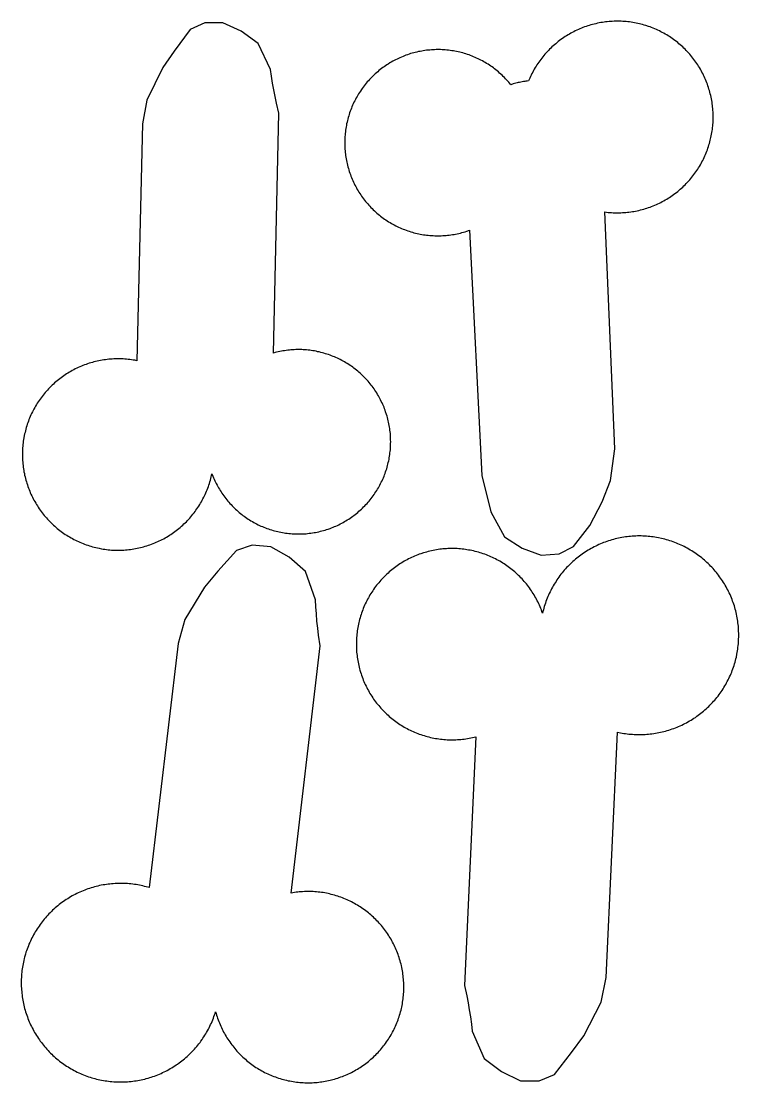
# Model space of a CAD drawing. Extents: x -246 to 246, y -104 to 199.
# Drawn here: x 175.17 to 184.8, y 26.35 to 40.6 of the extents above; entities that cross this region are included whole.
import ezdxf

# ---------------------------------------------------------------- set-up
doc = ezdxf.new("R2010")
doc.units = 0
doc.layers.add('Add_Red', color=1, linetype='Continuous')

msp = doc.modelspace()

# ---------------------------------------------------------------- linework, layer by layer
at = {"layer": 'Add_Red'}
for points in [[(176.504, 33.502), (176.526, 33.502), (176.549, 33.504), (176.571, 33.505), (176.593, 33.507), (176.616, 33.509), (176.638, 33.512), (176.66, 33.515), (176.682, 33.519), (176.704, 33.522), (176.726, 33.527), (176.748, 33.531), (176.77, 33.536), (176.792, 33.542), (176.813, 33.547), (176.835, 33.554), (176.856, 33.56), (176.878, 33.567), (176.899, 33.574), (176.92, 33.582), (176.941, 33.59), (176.962, 33.598), (176.982, 33.607), (177.003, 33.616), (177.023, 33.626), (177.043, 33.635), (177.063, 33.646), (177.083, 33.656), (177.103, 33.667), (177.122, 33.678), (177.141, 33.69), (177.161, 33.701), (177.179, 33.714), (177.198, 33.726), (177.216, 33.739), (177.234, 33.752), (177.252, 33.766), (177.27, 33.779), (177.287, 33.793), (177.305, 33.808), (177.322, 33.822), (177.338, 33.837), (177.355, 33.853), (177.371, 33.868), (177.387, 33.884), (177.402, 33.9), (177.418, 33.917), (177.433, 33.933), (177.447, 33.95), (177.462, 33.967), (177.476, 33.985), (177.49, 34.002), (177.503, 34.02), (177.516, 34.038), (177.529, 34.057), (177.542, 34.075), (177.554, 34.094), (177.566, 34.113), (177.578, 34.132), (177.589, 34.152), (177.6, 34.171), (177.61, 34.191), (177.621, 34.211), (177.63, 34.231), (177.64, 34.251), (177.649, 34.272), (177.658, 34.292), (177.666, 34.313), (177.674, 34.334), (177.682, 34.355), (177.689, 34.376), (177.696, 34.398), (177.703, 34.419), (177.709, 34.441), (177.715, 34.462), (177.72, 34.484), (177.725, 34.506), (177.73, 34.528), (177.744, 34.493), (177.752, 34.473), (177.76, 34.453), (177.769, 34.434), (177.779, 34.414), (177.788, 34.395), (177.798, 34.376), (177.809, 34.357), (177.819, 34.338), (177.83, 34.319), (177.841, 34.301), (177.853, 34.283), (177.865, 34.265), (177.877, 34.247), (177.89, 34.229), (177.903, 34.212), (177.916, 34.195), (177.929, 34.178), (177.943, 34.161), (177.957, 34.145), (177.971, 34.129), (177.986, 34.113), (178.001, 34.097), (178.016, 34.082), (178.031, 34.066), (178.047, 34.052), (178.063, 34.037), (178.079, 34.023), (178.095, 34.009), (178.112, 33.995), (178.129, 33.982), (178.146, 33.968), (178.163, 33.956), (178.181, 33.943), (178.199, 33.931), (178.217, 33.919), (178.235, 33.907), (178.253, 33.896), (178.272, 33.885), (178.291, 33.874), (178.31, 33.864), (178.329, 33.854), (178.348, 33.844), (178.368, 33.835), (178.387, 33.826), (178.407, 33.818), (178.427, 33.809), (178.447, 33.801), (178.467, 33.794), (178.488, 33.787), (178.508, 33.78), (178.529, 33.773), (178.55, 33.767), (178.57, 33.761), (178.591, 33.756), (178.612, 33.751), (178.633, 33.746), (178.655, 33.742), (178.676, 33.738), (178.697, 33.735), (178.718, 33.731), (178.74, 33.728), (178.761, 33.726), (178.783, 33.724), (178.804, 33.722), (178.826, 33.721), (178.847, 33.72), (178.869, 33.719), (178.891, 33.719), (178.928, 33.72), (178.95, 33.721), (178.971, 33.722), (178.993, 33.723), (179.014, 33.725), (179.036, 33.728), (179.057, 33.731), (179.078, 33.734), (179.1, 33.737), (179.121, 33.741), (179.142, 33.745), (179.163, 33.75), (179.184, 33.755), (179.205, 33.76), (179.226, 33.766), (179.247, 33.772), (179.267, 33.778), (179.288, 33.785), (179.314, 33.794), (179.334, 33.801), (179.354, 33.809), (179.374, 33.818), (179.394, 33.826), (179.413, 33.835), (179.433, 33.844), (179.452, 33.854), (179.471, 33.864), (179.49, 33.874), (179.509, 33.885), (179.528, 33.896), (179.546, 33.907), (179.564, 33.919), (179.582, 33.931), (179.6, 33.943), (179.618, 33.956), (179.635, 33.968), (179.652, 33.982), (179.669, 33.995), (179.686, 34.009), (179.702, 34.023), (179.718, 34.037), (179.734, 34.052), (179.75, 34.066), (179.765, 34.082), (179.78, 34.097), (179.795, 34.113), (179.81, 34.129), (179.824, 34.145), (179.838, 34.161), (179.852, 34.178), (179.865, 34.195), (179.879, 34.212), (179.891, 34.229), (179.904, 34.247), (179.916, 34.265), (179.928, 34.283), (179.94, 34.301), (179.951, 34.319), (179.962, 34.338), (179.973, 34.357), (179.983, 34.376), (179.993, 34.395), (180.002, 34.414), (180.012, 34.434), (180.021, 34.453), (180.029, 34.473), (180.038, 34.493), (180.045, 34.513), (180.053, 34.533), (180.06, 34.554), (180.067, 34.574), (180.074, 34.595), (180.08, 34.615), (180.085, 34.636), (180.091, 34.657), (180.096, 34.678), (180.101, 34.699), (180.105, 34.72), (180.109, 34.741), (180.112, 34.763), (180.116, 34.784), (180.118, 34.806), (180.121, 34.827), (180.123, 34.848), (180.125, 34.87), (180.126, 34.892), (180.127, 34.913), (180.127, 34.935), (180.128, 34.956), (180.127, 34.982), (180.127, 35.004), (180.126, 35.025), (180.124, 35.047), (180.123, 35.068), (180.12, 35.09), (180.118, 35.111), (180.115, 35.133), (180.112, 35.154), (180.108, 35.175), (180.104, 35.197), (180.1, 35.218), (180.095, 35.239), (180.09, 35.26), (180.084, 35.281), (180.079, 35.301), (180.072, 35.322), (180.06, 35.359), (180.053, 35.379), (180.045, 35.4), (180.038, 35.42), (180.029, 35.44), (180.021, 35.459), (180.012, 35.479), (180.002, 35.499), (179.993, 35.518), (179.983, 35.537), (179.973, 35.556), (179.962, 35.575), (179.951, 35.593), (179.94, 35.612), (179.928, 35.63), (179.916, 35.648), (179.904, 35.666), (179.891, 35.683), (179.879, 35.701), (179.865, 35.718), (179.852, 35.735), (179.838, 35.751), (179.824, 35.768), (179.81, 35.784), (179.795, 35.8), (179.78, 35.816), (179.765, 35.831), (179.75, 35.846), (179.734, 35.861), (179.718, 35.876), (179.702, 35.89), (179.686, 35.904), (179.669, 35.918), (179.652, 35.931), (179.635, 35.944), (179.618, 35.957), (179.6, 35.97), (179.582, 35.982), (179.564, 35.994), (179.546, 36.005), (179.528, 36.017), (179.509, 36.028), (179.49, 36.038), (179.471, 36.049), (179.452, 36.059), (179.433, 36.068), (179.413, 36.077), (179.394, 36.086), (179.374, 36.095), (179.354, 36.103), (179.334, 36.111), (179.314, 36.119), (179.293, 36.126), (179.273, 36.133), (179.252, 36.139), (179.232, 36.145), (179.211, 36.151), (179.19, 36.157), (179.169, 36.162), (179.148, 36.166), (179.127, 36.171), (179.105, 36.175), (179.084, 36.178), (179.063, 36.181), (179.041, 36.184), (179.02, 36.187), (178.998, 36.189), (178.977, 36.19), (178.955, 36.192), (178.934, 36.193), (178.912, 36.193), (178.891, 36.193), (178.855, 36.193), (178.833, 36.192), (178.812, 36.191), (178.79, 36.189), (178.769, 36.187), (178.747, 36.185), (178.726, 36.182), (178.704, 36.179), (178.683, 36.176), (178.662, 36.172), (178.641, 36.168), (178.619, 36.163), (178.598, 36.158), (178.578, 36.153), (178.557, 36.147), (178.629, 39.367), (178.597, 39.501), (178.577, 39.591), (178.559, 39.682), (178.542, 39.772), (178.527, 39.863), (178.514, 39.955), (178.352, 40.304), (178.124, 40.469), (177.877, 40.581), (177.634, 40.578), (177.439, 40.491), (177.224, 40.201), (177.07, 39.981), (176.858, 39.541), (176.8, 39.223), (176.724, 36.045), (176.695, 36.05), (176.673, 36.054), (176.651, 36.057), (176.629, 36.06), (176.606, 36.063), (176.584, 36.065), (176.562, 36.067), (176.539, 36.068), (176.517, 36.069), (176.494, 36.07), (176.472, 36.07), (176.436, 36.069), (176.414, 36.068), (176.391, 36.067), (176.369, 36.066), (176.347, 36.064), (176.324, 36.061), (176.302, 36.058), (176.28, 36.055), (176.258, 36.052), (176.236, 36.048), (176.214, 36.044), (176.192, 36.039), (176.17, 36.034), (176.148, 36.028), (176.127, 36.022), (176.105, 36.016), (176.084, 36.01), (176.062, 36.003), (176.041, 35.995), (176.02, 35.988), (175.999, 35.98), (175.979, 35.971), (175.958, 35.962), (175.937, 35.953), (175.917, 35.944), (175.897, 35.934), (175.877, 35.924), (175.857, 35.913), (175.838, 35.902), (175.818, 35.891), (175.799, 35.879), (175.78, 35.867), (175.761, 35.855), (175.743, 35.843), (175.724, 35.83), (175.706, 35.817), (175.688, 35.803), (175.671, 35.789), (175.653, 35.775), (175.636, 35.761), (175.619, 35.746), (175.603, 35.731), (175.586, 35.716), (175.57, 35.7), (175.554, 35.684), (175.539, 35.668), (175.524, 35.651), (175.509, 35.635), (175.494, 35.618), (175.48, 35.601), (175.466, 35.583), (175.452, 35.566), (175.438, 35.548), (175.425, 35.529), (175.412, 35.511), (175.4, 35.492), (175.388, 35.474), (175.376, 35.455), (175.364, 35.435), (175.353, 35.416), (175.342, 35.396), (175.332, 35.377), (175.322, 35.357), (175.312, 35.336), (175.302, 35.316), (175.293, 35.296), (175.285, 35.275), (175.276, 35.254), (175.268, 35.233), (175.261, 35.212), (175.253, 35.191), (175.247, 35.17), (175.24, 35.148), (175.234, 35.127), (175.228, 35.105), (175.223, 35.083), (175.218, 35.061), (175.213, 35.039), (175.207, 35.009), (175.204, 34.986), (175.2, 34.964), (175.197, 34.942), (175.195, 34.92), (175.193, 34.897), (175.191, 34.875), (175.19, 34.853), (175.189, 34.83), (175.188, 34.808), (175.188, 34.785), (175.188, 34.752), (175.189, 34.729), (175.19, 34.707), (175.192, 34.685), (175.194, 34.662), (175.196, 34.64), (175.199, 34.618), (175.202, 34.595), (175.205, 34.573), (175.209, 34.551), (175.214, 34.529), (175.218, 34.507), (175.223, 34.486), (175.229, 34.464), (175.235, 34.442), (175.241, 34.421), (175.247, 34.399), (175.254, 34.378), (175.261, 34.357), (175.269, 34.336), (175.277, 34.315), (175.286, 34.294), (175.294, 34.273), (175.303, 34.253), (175.313, 34.232), (175.323, 34.212), (175.333, 34.192), (175.343, 34.173), (175.354, 34.153), (175.366, 34.134), (175.377, 34.114), (175.389, 34.095), (175.401, 34.077), (175.414, 34.058), (175.427, 34.04), (175.44, 34.021), (175.453, 34.004), (175.467, 33.986), (175.481, 33.968), (175.496, 33.951), (175.51, 33.934), (175.525, 33.918), (175.541, 33.901), (175.556, 33.885), (175.572, 33.869), (175.588, 33.854), (175.605, 33.839), (175.621, 33.824), (175.638, 33.809), (175.655, 33.794), (175.673, 33.78), (175.69, 33.767), (175.708, 33.753), (175.726, 33.74), (175.745, 33.727), (175.763, 33.714), (175.782, 33.702), (175.801, 33.69), (175.82, 33.679), (175.84, 33.668), (175.859, 33.657), (175.879, 33.646), (175.899, 33.636), (175.919, 33.626), (175.94, 33.617), (175.96, 33.608), (175.981, 33.599), (176.002, 33.591), (176.022, 33.583), (176.043, 33.575), (176.065, 33.568), (176.086, 33.561), (176.107, 33.554), (176.129, 33.548), (176.151, 33.542), (176.172, 33.537), (176.194, 33.532), (176.216, 33.527), (176.249, 33.521), (176.271, 33.517), (176.293, 33.514), (176.316, 33.511), (176.338, 33.508), (176.36, 33.506), (176.382, 33.504), (176.405, 33.503), (176.427, 33.502), (176.45, 33.501), (176.472, 33.501), (176.504, 33.502)], [(182.389, 33.453), (182.578, 33.553), (182.799, 33.833), (182.966, 34.149), (183.074, 34.437), (183.133, 34.862), (182.999, 38.041), (183.021, 38.038), (183.044, 38.036), (183.066, 38.034), (183.088, 38.032), (183.111, 38.031), (183.133, 38.03), (183.168, 38.03), (183.19, 38.03), (183.213, 38.031), (183.235, 38.032), (183.257, 38.033), (183.28, 38.035), (183.302, 38.037), (183.324, 38.04), (183.347, 38.042), (183.369, 38.046), (183.391, 38.049), (183.413, 38.054), (183.435, 38.058), (183.457, 38.063), (183.479, 38.068), (183.501, 38.074), (183.522, 38.08), (183.544, 38.086), (183.565, 38.093), (183.586, 38.1), (183.607, 38.107), (183.628, 38.115), (183.649, 38.124), (183.67, 38.132), (183.691, 38.141), (183.711, 38.15), (183.731, 38.16), (183.751, 38.17), (183.771, 38.18), (183.791, 38.191), (183.811, 38.202), (183.83, 38.214), (183.849, 38.225), (183.868, 38.237), (183.887, 38.25), (183.905, 38.262), (183.923, 38.275), (183.941, 38.289), (183.959, 38.302), (183.977, 38.316), (183.994, 38.331), (184.011, 38.345), (184.028, 38.36), (184.045, 38.375), (184.061, 38.391), (184.077, 38.407), (184.093, 38.423), (184.108, 38.439), (184.123, 38.455), (184.138, 38.472), (184.153, 38.489), (184.167, 38.507), (184.181, 38.524), (184.195, 38.542), (184.208, 38.56), (184.221, 38.578), (184.234, 38.597), (184.246, 38.615), (184.258, 38.634), (184.27, 38.653), (184.281, 38.673), (184.292, 38.692), (184.303, 38.712), (184.313, 38.732), (184.323, 38.752), (184.333, 38.772), (184.342, 38.793), (184.351, 38.813), (184.36, 38.834), (184.368, 38.855), (184.376, 38.876), (184.383, 38.897), (184.39, 38.918), (184.397, 38.94), (184.404, 38.961), (184.41, 38.983), (184.415, 39.005), (184.423, 39.04), (184.428, 39.062), (184.432, 39.084), (184.436, 39.106), (184.44, 39.128), (184.443, 39.15), (184.445, 39.172), (184.448, 39.195), (184.45, 39.217), (184.451, 39.239), (184.452, 39.262), (184.453, 39.284), (184.453, 39.316), (184.453, 39.338), (184.453, 39.36), (184.452, 39.383), (184.45, 39.405), (184.448, 39.428), (184.446, 39.45), (184.444, 39.472), (184.441, 39.494), (184.438, 39.517), (184.434, 39.539), (184.43, 39.561), (184.425, 39.583), (184.42, 39.605), (184.415, 39.627), (184.41, 39.648), (184.404, 39.67), (184.397, 39.691), (184.39, 39.713), (184.383, 39.734), (184.376, 39.755), (184.368, 39.776), (184.36, 39.797), (184.351, 39.818), (184.342, 39.838), (184.333, 39.859), (184.323, 39.879), (184.313, 39.899), (184.303, 39.919), (184.292, 39.939), (184.281, 39.958), (184.27, 39.978), (184.258, 39.997), (184.246, 40.016), (184.234, 40.034), (184.221, 40.053), (184.208, 40.071), (184.195, 40.089), (184.181, 40.107), (184.167, 40.125), (184.153, 40.142), (184.138, 40.159), (184.123, 40.176), (184.108, 40.192), (184.093, 40.209), (184.077, 40.225), (184.061, 40.24), (184.045, 40.256), (184.028, 40.271), (184.011, 40.286), (183.994, 40.3), (183.977, 40.315), (183.959, 40.329), (183.941, 40.342), (183.923, 40.356), (183.905, 40.369), (183.887, 40.381), (183.868, 40.394), (183.849, 40.406), (183.83, 40.418), (183.811, 40.429), (183.791, 40.44), (183.771, 40.451), (183.751, 40.461), (183.731, 40.471), (183.711, 40.481), (183.691, 40.49), (183.67, 40.499), (183.649, 40.508), (183.628, 40.516), (183.607, 40.524), (183.586, 40.531), (183.549, 40.543), (183.528, 40.55), (183.506, 40.556), (183.484, 40.562), (183.463, 40.567), (183.441, 40.572), (183.419, 40.576), (183.397, 40.581), (183.375, 40.584), (183.352, 40.588), (183.33, 40.591), (183.308, 40.593), (183.286, 40.596), (183.263, 40.598), (183.241, 40.599), (183.218, 40.6), (183.196, 40.601), (183.168, 40.601), (183.145, 40.601), (183.123, 40.6), (183.1, 40.599), (183.078, 40.598), (183.056, 40.596), (183.033, 40.594), (183.011, 40.592), (182.989, 40.589), (182.967, 40.585), (182.945, 40.582), (182.922, 40.578), (182.9, 40.573), (182.879, 40.568), (182.857, 40.563), (182.835, 40.557), (182.813, 40.551), (182.792, 40.545), (182.77, 40.538), (182.749, 40.531), (182.728, 40.524), (182.707, 40.516), (182.686, 40.508), (182.665, 40.499), (182.645, 40.49), (182.624, 40.481), (182.604, 40.471), (182.584, 40.461), (182.564, 40.451), (182.544, 40.44), (182.525, 40.429), (182.506, 40.418), (182.486, 40.406), (182.468, 40.394), (182.449, 40.381), (182.43, 40.369), (182.412, 40.356), (182.394, 40.342), (182.376, 40.329), (182.359, 40.315), (182.341, 40.3), (182.324, 40.286), (182.308, 40.271), (182.291, 40.256), (182.275, 40.24), (182.259, 40.225), (182.243, 40.209), (182.228, 40.192), (182.212, 40.176), (182.197, 40.159), (182.183, 40.142), (182.169, 40.125), (182.155, 40.107), (182.141, 40.089), (182.128, 40.071), (182.115, 40.053), (182.102, 40.034), (182.09, 40.016), (182.077, 39.997), (182.066, 39.978), (182.054, 39.958), (182.043, 39.939), (182.033, 39.919), (182.022, 39.899), (182.012, 39.879), (182.003, 39.859), (181.993, 39.838), (181.977, 39.8), (181.959, 39.798), (181.942, 39.796), (181.925, 39.793), (181.907, 39.791), (181.89, 39.788), (181.873, 39.785), (181.856, 39.781), (181.839, 39.777), (181.822, 39.773), (181.805, 39.768), (181.788, 39.764), (181.771, 39.759), (181.739, 39.748), (181.725, 39.765), (181.711, 39.782), (181.697, 39.798), (181.682, 39.814), (181.668, 39.83), (181.652, 39.846), (181.637, 39.861), (181.621, 39.877), (181.605, 39.891), (181.589, 39.906), (181.573, 39.92), (181.556, 39.934), (181.539, 39.948), (181.522, 39.962), (181.505, 39.975), (181.487, 39.988), (181.469, 40), (181.451, 40.012), (181.433, 40.024), (181.414, 40.036), (181.396, 40.047), (181.377, 40.058), (181.358, 40.068), (181.338, 40.079), (181.319, 40.089), (181.299, 40.098), (181.28, 40.107), (181.26, 40.116), (181.24, 40.125), (181.219, 40.133), (181.199, 40.141), (181.179, 40.148), (181.158, 40.155), (181.137, 40.162), (181.116, 40.169), (181.095, 40.175), (181.074, 40.18), (181.053, 40.186), (181.032, 40.19), (181.011, 40.195), (180.989, 40.199), (180.968, 40.203), (180.946, 40.206), (180.925, 40.209), (180.903, 40.212), (180.881, 40.214), (180.859, 40.216), (180.838, 40.218), (180.816, 40.219), (180.794, 40.22), (180.761, 40.22), (180.739, 40.22), (180.717, 40.219), (180.695, 40.219), (180.673, 40.217), (180.652, 40.215), (180.63, 40.213), (180.608, 40.211), (180.587, 40.208), (180.565, 40.205), (180.544, 40.201), (180.522, 40.197), (180.501, 40.193), (180.48, 40.188), (180.458, 40.183), (180.437, 40.178), (180.416, 40.172), (180.395, 40.166), (180.375, 40.159), (180.354, 40.152), (180.333, 40.145), (180.313, 40.137), (180.293, 40.129), (180.272, 40.121), (180.252, 40.112), (180.233, 40.103), (180.213, 40.094), (180.193, 40.084), (180.174, 40.074), (180.155, 40.064), (180.136, 40.053), (180.117, 40.042), (180.093, 40.027), (180.075, 40.015), (180.057, 40.003), (180.039, 39.991), (180.021, 39.978), (180.004, 39.965), (179.987, 39.952), (179.97, 39.938), (179.953, 39.924), (179.936, 39.91), (179.92, 39.895), (179.904, 39.88), (179.888, 39.865), (179.873, 39.85), (179.858, 39.834), (179.843, 39.819), (179.828, 39.802), (179.814, 39.786), (179.8, 39.769), (179.786, 39.752), (179.772, 39.735), (179.759, 39.718), (179.746, 39.7), (179.734, 39.683), (179.721, 39.664), (179.709, 39.646), (179.698, 39.628), (179.687, 39.609), (179.676, 39.59), (179.665, 39.571), (179.655, 39.552), (179.645, 39.533), (179.635, 39.513), (179.626, 39.493), (179.617, 39.473), (179.608, 39.453), (179.6, 39.433), (179.592, 39.413), (179.584, 39.392), (179.577, 39.372), (179.57, 39.351), (179.564, 39.33), (179.558, 39.309), (179.552, 39.288), (179.547, 39.267), (179.542, 39.246), (179.537, 39.225), (179.533, 39.203), (179.529, 39.182), (179.526, 39.16), (179.522, 39.139), (179.52, 39.117), (179.517, 39.095), (179.515, 39.074), (179.514, 39.052), (179.513, 39.03), (179.512, 39.008), (179.511, 38.971), (179.511, 38.949), (179.512, 38.927), (179.513, 38.905), (179.514, 38.884), (179.516, 38.862), (179.518, 38.84), (179.52, 38.818), (179.523, 38.797), (179.527, 38.775), (179.53, 38.754), (179.534, 38.732), (179.538, 38.711), (179.543, 38.69), (179.548, 38.668), (179.554, 38.647), (179.56, 38.626), (179.566, 38.605), (179.572, 38.585), (179.579, 38.564), (179.587, 38.543), (179.594, 38.523), (179.602, 38.503), (179.61, 38.483), (179.619, 38.463), (179.628, 38.443), (179.638, 38.421), (179.648, 38.402), (179.658, 38.383), (179.669, 38.363), (179.679, 38.344), (179.691, 38.326), (179.702, 38.307), (179.714, 38.289), (179.726, 38.271), (179.738, 38.253), (179.751, 38.235), (179.764, 38.217), (179.777, 38.2), (179.791, 38.183), (179.805, 38.166), (179.819, 38.15), (179.833, 38.133), (179.848, 38.117), (179.863, 38.101), (179.878, 38.086), (179.894, 38.071), (179.91, 38.056), (179.926, 38.041), (179.942, 38.027), (179.959, 38.012), (179.976, 37.999), (179.993, 37.985), (180.01, 37.972), (180.028, 37.959), (180.045, 37.946), (180.063, 37.934), (180.082, 37.922), (180.1, 37.91), (180.119, 37.899), (180.138, 37.888), (180.157, 37.877), (180.176, 37.867), (180.195, 37.857), (180.215, 37.847), (180.234, 37.838), (180.254, 37.829), (180.274, 37.82), (180.294, 37.812), (180.315, 37.804), (180.335, 37.796), (180.356, 37.789), (180.376, 37.782), (180.397, 37.775), (180.418, 37.769), (180.439, 37.763), (180.46, 37.758), (180.481, 37.753), (180.503, 37.748), (180.524, 37.744), (180.546, 37.74), (180.567, 37.736), (180.589, 37.733), (180.61, 37.73), (180.632, 37.728), (180.654, 37.726), (180.675, 37.724), (180.697, 37.723), (180.719, 37.722), (180.761, 37.721), (180.782, 37.721), (180.804, 37.722), (180.826, 37.723), (180.848, 37.724), (180.87, 37.726), (180.891, 37.728), (180.913, 37.731), (180.935, 37.733), (180.956, 37.737), (180.978, 37.74), (180.999, 37.744), (181.02, 37.749), (181.042, 37.753), (181.063, 37.758), (181.084, 37.764), (181.105, 37.77), (181.126, 37.776), (181.147, 37.782), (181.186, 37.796), (181.349, 34.506), (181.469, 34.018), (181.653, 33.679), (181.892, 33.53), (182.146, 33.434), (182.389, 33.453)], [(182.324, 26.464), (182.554, 26.759), (182.719, 26.984), (182.949, 27.435), (183.017, 27.764), (183.172, 31.059), (183.209, 31.051), (183.232, 31.047), (183.255, 31.043), (183.278, 31.04), (183.301, 31.037), (183.324, 31.034), (183.347, 31.032), (183.371, 31.03), (183.394, 31.029), (183.417, 31.028), (183.44, 31.027), (183.464, 31.027), (183.493, 31.027), (183.517, 31.028), (183.54, 31.029), (183.563, 31.031), (183.586, 31.032), (183.609, 31.035), (183.632, 31.038), (183.655, 31.041), (183.678, 31.044), (183.701, 31.048), (183.724, 31.053), (183.747, 31.057), (183.77, 31.062), (183.792, 31.068), (183.815, 31.074), (183.837, 31.08), (183.859, 31.087), (183.882, 31.094), (183.904, 31.102), (183.925, 31.109), (183.947, 31.118), (183.969, 31.126), (183.99, 31.135), (184.012, 31.145), (184.033, 31.154), (184.054, 31.165), (184.074, 31.175), (184.095, 31.186), (184.115, 31.197), (184.136, 31.209), (184.156, 31.221), (184.175, 31.233), (184.195, 31.245), (184.214, 31.258), (184.233, 31.272), (184.252, 31.285), (184.271, 31.299), (184.289, 31.313), (184.307, 31.328), (184.325, 31.343), (184.343, 31.358), (184.36, 31.374), (184.377, 31.389), (184.394, 31.405), (184.41, 31.422), (184.427, 31.438), (184.443, 31.455), (184.458, 31.473), (184.474, 31.49), (184.489, 31.508), (184.503, 31.526), (184.518, 31.544), (184.532, 31.563), (184.546, 31.581), (184.559, 31.6), (184.572, 31.62), (184.585, 31.639), (184.597, 31.659), (184.609, 31.679), (184.621, 31.699), (184.632, 31.719), (184.643, 31.74), (184.654, 31.76), (184.664, 31.781), (184.674, 31.802), (184.684, 31.823), (184.693, 31.845), (184.702, 31.866), (184.71, 31.888), (184.718, 31.91), (184.726, 31.932), (184.733, 31.954), (184.74, 31.976), (184.746, 31.998), (184.752, 32.021), (184.758, 32.043), (184.764, 32.066), (184.772, 32.105), (184.776, 32.128), (184.78, 32.151), (184.783, 32.174), (184.786, 32.197), (184.789, 32.22), (184.791, 32.243), (184.793, 32.267), (184.794, 32.29), (184.795, 32.313), (184.796, 32.336), (184.796, 32.359), (184.796, 32.387), (184.795, 32.41), (184.794, 32.434), (184.793, 32.457), (184.791, 32.48), (184.788, 32.503), (184.786, 32.526), (184.783, 32.549), (184.779, 32.572), (184.775, 32.595), (184.771, 32.618), (184.766, 32.641), (184.761, 32.664), (184.756, 32.686), (184.75, 32.709), (184.743, 32.731), (184.737, 32.753), (184.73, 32.775), (184.722, 32.798), (184.714, 32.819), (184.706, 32.841), (184.698, 32.863), (184.689, 32.884), (184.679, 32.906), (184.669, 32.927), (184.659, 32.948), (184.649, 32.968), (184.638, 32.989), (184.627, 33.009), (184.615, 33.03), (184.604, 33.05), (184.591, 33.069), (184.579, 33.089), (184.566, 33.108), (184.553, 33.127), (184.539, 33.146), (184.525, 33.165), (184.511, 33.183), (184.496, 33.202), (184.482, 33.219), (184.466, 33.237), (184.451, 33.254), (184.435, 33.272), (184.419, 33.288), (184.403, 33.305), (184.386, 33.321), (184.369, 33.337), (184.352, 33.353), (184.335, 33.368), (184.317, 33.383), (184.299, 33.398), (184.281, 33.412), (184.262, 33.426), (184.243, 33.44), (184.224, 33.454), (184.205, 33.467), (184.186, 33.48), (184.166, 33.492), (184.146, 33.504), (184.126, 33.516), (184.106, 33.527), (184.085, 33.538), (184.065, 33.549), (184.044, 33.559), (184.023, 33.569), (184.002, 33.579), (183.98, 33.588), (183.959, 33.597), (183.937, 33.605), (183.915, 33.613), (183.893, 33.621), (183.871, 33.628), (183.849, 33.635), (183.827, 33.642), (183.804, 33.648), (183.782, 33.654), (183.759, 33.659), (183.718, 33.668), (183.695, 33.672), (183.672, 33.676), (183.649, 33.679), (183.626, 33.682), (183.603, 33.685), (183.58, 33.687), (183.557, 33.689), (183.533, 33.69), (183.51, 33.691), (183.487, 33.692), (183.464, 33.692), (183.438, 33.692), (183.415, 33.691), (183.391, 33.69), (183.368, 33.689), (183.345, 33.687), (183.322, 33.685), (183.299, 33.682), (183.276, 33.679), (183.253, 33.675), (183.23, 33.671), (183.207, 33.667), (183.184, 33.662), (183.162, 33.657), (183.139, 33.652), (183.116, 33.646), (183.094, 33.64), (183.072, 33.633), (183.05, 33.626), (183.027, 33.619), (183.006, 33.611), (182.984, 33.603), (182.962, 33.594), (182.941, 33.585), (182.919, 33.576), (182.898, 33.566), (182.877, 33.556), (182.856, 33.546), (182.836, 33.535), (182.815, 33.524), (182.795, 33.512), (182.775, 33.501), (182.755, 33.488), (182.736, 33.476), (182.716, 33.463), (182.697, 33.45), (182.678, 33.436), (182.66, 33.422), (182.641, 33.408), (182.623, 33.394), (182.605, 33.379), (182.588, 33.364), (182.57, 33.348), (182.553, 33.333), (182.536, 33.316), (182.52, 33.3), (182.503, 33.284), (182.487, 33.267), (182.472, 33.249), (182.456, 33.232), (182.441, 33.214), (182.426, 33.196), (182.412, 33.178), (182.398, 33.16), (182.384, 33.141), (182.371, 33.122), (182.357, 33.103), (182.345, 33.083), (182.332, 33.064), (182.32, 33.044), (182.308, 33.024), (182.297, 33.004), (182.286, 32.983), (182.275, 32.962), (182.265, 32.942), (182.255, 32.921), (182.245, 32.899), (182.236, 32.878), (182.227, 32.857), (182.219, 32.835), (182.21, 32.813), (182.203, 32.791), (182.195, 32.769), (182.188, 32.747), (182.182, 32.725), (182.176, 32.702), (182.17, 32.68), (182.165, 32.657), (182.157, 32.679), (182.149, 32.7), (182.141, 32.721), (182.132, 32.742), (182.123, 32.762), (182.114, 32.783), (182.104, 32.803), (182.094, 32.823), (182.084, 32.843), (182.073, 32.862), (182.062, 32.882), (182.051, 32.901), (182.039, 32.92), (182.027, 32.939), (182.015, 32.958), (182.002, 32.976), (181.989, 32.995), (181.976, 33.013), (181.962, 33.03), (181.948, 33.048), (181.934, 33.065), (181.919, 33.082), (181.904, 33.099), (181.889, 33.115), (181.874, 33.132), (181.858, 33.148), (181.842, 33.163), (181.826, 33.179), (181.809, 33.194), (181.793, 33.209), (181.776, 33.223), (181.758, 33.238), (181.741, 33.252), (181.723, 33.265), (181.705, 33.279), (181.687, 33.292), (181.668, 33.304), (181.65, 33.317), (181.631, 33.329), (181.612, 33.34), (181.592, 33.352), (181.573, 33.363), (181.553, 33.373), (181.533, 33.384), (181.513, 33.394), (181.493, 33.403), (181.473, 33.413), (181.452, 33.422), (181.431, 33.43), (181.411, 33.438), (181.39, 33.446), (181.368, 33.454), (181.347, 33.461), (181.326, 33.468), (181.304, 33.474), (181.283, 33.48), (181.261, 33.486), (181.239, 33.491), (181.217, 33.496), (181.195, 33.5), (181.173, 33.504), (181.151, 33.508), (181.129, 33.511), (181.107, 33.514), (181.085, 33.517), (181.062, 33.519), (181.04, 33.521), (181.018, 33.522), (180.995, 33.523), (180.973, 33.523), (180.95, 33.524), (180.919, 33.523), (180.896, 33.523), (180.874, 33.521), (180.852, 33.52), (180.829, 33.518), (180.807, 33.516), (180.785, 33.513), (180.763, 33.51), (180.74, 33.506), (180.718, 33.502), (180.696, 33.498), (180.674, 33.494), (180.653, 33.489), (180.631, 33.483), (180.609, 33.477), (180.588, 33.471), (180.566, 33.465), (180.533, 33.454), (180.511, 33.446), (180.49, 33.438), (180.47, 33.43), (180.449, 33.422), (180.428, 33.413), (180.408, 33.403), (180.388, 33.394), (180.368, 33.384), (180.348, 33.373), (180.328, 33.363), (180.309, 33.352), (180.289, 33.34), (180.27, 33.329), (180.251, 33.317), (180.233, 33.304), (180.214, 33.292), (180.196, 33.279), (180.178, 33.265), (180.16, 33.252), (180.143, 33.238), (180.125, 33.223), (180.108, 33.209), (180.092, 33.194), (180.075, 33.179), (180.059, 33.163), (180.043, 33.148), (180.027, 33.132), (180.012, 33.115), (179.997, 33.099), (179.982, 33.082), (179.967, 33.065), (179.953, 33.048), (179.939, 33.03), (179.925, 33.013), (179.912, 32.995), (179.899, 32.976), (179.886, 32.958), (179.874, 32.939), (179.862, 32.92), (179.85, 32.901), (179.839, 32.882), (179.828, 32.862), (179.817, 32.843), (179.807, 32.823), (179.797, 32.803), (179.787, 32.783), (179.778, 32.762), (179.769, 32.742), (179.76, 32.721), (179.752, 32.7), (179.744, 32.679), (179.737, 32.658), (179.73, 32.637), (179.723, 32.615), (179.717, 32.594), (179.711, 32.572), (179.705, 32.551), (179.7, 32.529), (179.695, 32.507), (179.69, 32.485), (179.686, 32.463), (179.683, 32.441), (179.679, 32.419), (179.676, 32.396), (179.674, 32.374), (179.672, 32.352), (179.67, 32.33), (179.669, 32.307), (179.668, 32.285), (179.667, 32.262), (179.667, 32.24), (179.667, 32.198), (179.668, 32.176), (179.67, 32.153), (179.671, 32.131), (179.674, 32.109), (179.676, 32.086), (179.679, 32.064), (179.682, 32.042), (179.686, 32.02), (179.69, 31.998), (179.694, 31.976), (179.699, 31.954), (179.704, 31.932), (179.71, 31.91), (179.716, 31.889), (179.723, 31.865), (179.73, 31.843), (179.737, 31.822), (179.744, 31.801), (179.752, 31.78), (179.76, 31.759), (179.769, 31.738), (179.778, 31.718), (179.787, 31.698), (179.797, 31.677), (179.807, 31.657), (179.817, 31.637), (179.828, 31.618), (179.839, 31.598), (179.85, 31.579), (179.862, 31.56), (179.874, 31.541), (179.886, 31.522), (179.899, 31.504), (179.912, 31.486), (179.925, 31.467), (179.939, 31.45), (179.953, 31.432), (179.967, 31.415), (179.982, 31.398), (179.997, 31.381), (180.012, 31.365), (180.027, 31.348), (180.043, 31.332), (180.059, 31.317), (180.075, 31.301), (180.092, 31.286), (180.108, 31.271), (180.125, 31.257), (180.143, 31.242), (180.16, 31.228), (180.178, 31.215), (180.196, 31.202), (180.214, 31.189), (180.233, 31.176), (180.251, 31.163), (180.27, 31.151), (180.289, 31.14), (180.309, 31.128), (180.328, 31.117), (180.348, 31.107), (180.368, 31.096), (180.388, 31.086), (180.408, 31.077), (180.428, 31.067), (180.449, 31.058), (180.47, 31.05), (180.49, 31.042), (180.511, 31.034), (180.533, 31.026), (180.554, 31.019), (180.575, 31.012), (180.597, 31.006), (180.618, 31), (180.64, 30.995), (180.662, 30.989), (180.684, 30.984), (180.706, 30.98), (180.728, 30.976), (180.75, 30.972), (180.772, 30.969), (180.794, 30.966), (180.816, 30.963), (180.839, 30.961), (180.861, 30.959), (180.883, 30.958), (180.906, 30.957), (180.928, 30.957), (180.95, 30.956), (180.98, 30.957), (181.003, 30.957), (181.025, 30.959), (181.048, 30.96), (181.07, 30.962), (181.092, 30.964), (181.114, 30.967), (181.137, 30.97), (181.159, 30.973), (181.181, 30.977), (181.203, 30.981), (181.225, 30.986), (181.247, 30.991), (181.268, 30.996), (181.116, 27.659), (181.147, 27.518), (181.165, 27.424), (181.182, 27.33), (181.197, 27.236), (181.21, 27.141), (181.222, 27.046), (181.381, 26.679), (181.614, 26.503), (181.867, 26.381), (182.12, 26.378), (182.324, 26.464)], [(179.05, 26.354), (179.073, 26.354), (179.095, 26.355), (179.117, 26.357), (179.14, 26.359), (179.162, 26.361), (179.184, 26.364), (179.206, 26.367), (179.228, 26.37), (179.251, 26.374), (179.273, 26.378), (179.294, 26.383), (179.316, 26.388), (179.352, 26.397), (179.374, 26.403), (179.396, 26.409), (179.417, 26.416), (179.438, 26.423), (179.459, 26.431), (179.48, 26.438), (179.501, 26.447), (179.522, 26.455), (179.542, 26.464), (179.563, 26.473), (179.583, 26.483), (179.603, 26.493), (179.623, 26.503), (179.643, 26.514), (179.662, 26.525), (179.681, 26.537), (179.7, 26.548), (179.719, 26.56), (179.738, 26.573), (179.756, 26.585), (179.775, 26.598), (179.793, 26.612), (179.81, 26.625), (179.828, 26.639), (179.845, 26.653), (179.862, 26.668), (179.879, 26.683), (179.896, 26.698), (179.912, 26.713), (179.928, 26.729), (179.944, 26.745), (179.959, 26.761), (179.974, 26.778), (179.989, 26.795), (180.004, 26.812), (180.018, 26.829), (180.032, 26.847), (180.045, 26.864), (180.059, 26.882), (180.072, 26.901), (180.084, 26.919), (180.097, 26.938), (180.109, 26.957), (180.121, 26.976), (180.132, 26.995), (180.143, 27.014), (180.154, 27.034), (180.164, 27.054), (180.174, 27.074), (180.184, 27.094), (180.193, 27.115), (180.202, 27.135), (180.21, 27.156), (180.219, 27.177), (180.226, 27.198), (180.234, 27.219), (180.241, 27.24), (180.248, 27.262), (180.254, 27.283), (180.26, 27.305), (180.266, 27.326), (180.271, 27.348), (180.276, 27.37), (180.28, 27.392), (180.284, 27.414), (180.288, 27.436), (180.291, 27.458), (180.294, 27.48), (180.297, 27.503), (180.299, 27.525), (180.301, 27.547), (180.302, 27.57), (180.303, 27.592), (180.304, 27.614), (180.304, 27.637), (180.303, 27.677), (180.302, 27.7), (180.301, 27.722), (180.299, 27.744), (180.297, 27.767), (180.295, 27.789), (180.292, 27.811), (180.289, 27.833), (180.285, 27.855), (180.281, 27.877), (180.277, 27.899), (180.271, 27.926), (180.266, 27.947), (180.26, 27.969), (180.254, 27.991), (180.248, 28.012), (180.241, 28.033), (180.234, 28.055), (180.226, 28.076), (180.219, 28.097), (180.21, 28.118), (180.202, 28.138), (180.193, 28.159), (180.184, 28.179), (180.174, 28.2), (180.164, 28.22), (180.154, 28.239), (180.143, 28.259), (180.132, 28.279), (180.121, 28.298), (180.109, 28.317), (180.097, 28.336), (180.084, 28.355), (180.072, 28.373), (180.059, 28.391), (180.045, 28.409), (180.032, 28.427), (180.018, 28.445), (180.004, 28.462), (179.989, 28.479), (179.974, 28.496), (179.959, 28.512), (179.944, 28.528), (179.928, 28.544), (179.912, 28.56), (179.896, 28.576), (179.879, 28.591), (179.862, 28.606), (179.845, 28.62), (179.828, 28.634), (179.81, 28.648), (179.793, 28.662), (179.775, 28.675), (179.756, 28.688), (179.738, 28.701), (179.719, 28.713), (179.7, 28.725), (179.681, 28.737), (179.662, 28.748), (179.643, 28.759), (179.623, 28.77), (179.603, 28.781), (179.583, 28.791), (179.563, 28.8), (179.542, 28.809), (179.522, 28.818), (179.501, 28.827), (179.48, 28.835), (179.459, 28.843), (179.438, 28.851), (179.417, 28.858), (179.396, 28.864), (179.374, 28.871), (179.352, 28.877), (179.331, 28.882), (179.309, 28.888), (179.287, 28.892), (179.265, 28.897), (179.243, 28.901), (179.221, 28.905), (179.199, 28.908), (179.177, 28.911), (179.154, 28.913), (179.132, 28.916), (179.11, 28.917), (179.087, 28.919), (179.065, 28.92), (179.043, 28.92), (179.02, 28.92), (178.992, 28.92), (178.97, 28.919), (178.947, 28.918), (178.925, 28.917), (178.902, 28.915), (178.88, 28.913), (178.858, 28.91), (178.836, 28.907), (178.814, 28.904), (178.792, 28.9), (179.181, 32.218), (179.16, 32.36), (179.149, 32.455), (179.139, 32.551), (179.131, 32.646), (179.124, 32.742), (179.119, 32.837), (178.986, 33.214), (178.766, 33.407), (178.522, 33.546), (178.271, 33.567), (178.061, 33.496), (177.81, 33.218), (177.63, 33.006), (177.368, 32.571), (177.277, 32.249), (176.888, 28.973), (176.85, 28.984), (176.827, 28.989), (176.805, 28.995), (176.782, 29), (176.759, 29.005), (176.736, 29.009), (176.713, 29.013), (176.69, 29.016), (176.667, 29.019), (176.644, 29.022), (176.621, 29.024), (176.598, 29.026), (176.575, 29.027), (176.551, 29.028), (176.528, 29.029), (176.505, 29.029), (176.477, 29.029), (176.454, 29.028), (176.431, 29.027), (176.407, 29.025), (176.384, 29.023), (176.361, 29.021), (176.338, 29.018), (176.315, 29.015), (176.292, 29.012), (176.269, 29.008), (176.246, 29.004), (176.223, 28.999), (176.201, 28.994), (176.178, 28.988), (176.156, 28.982), (176.133, 28.976), (176.111, 28.969), (176.089, 28.962), (176.067, 28.955), (176.045, 28.947), (176.023, 28.939), (176.001, 28.93), (175.98, 28.921), (175.959, 28.912), (175.938, 28.902), (175.917, 28.892), (175.896, 28.882), (175.875, 28.871), (175.855, 28.86), (175.835, 28.848), (175.815, 28.836), (175.795, 28.824), (175.775, 28.811), (175.756, 28.799), (175.737, 28.785), (175.718, 28.772), (175.699, 28.758), (175.681, 28.744), (175.663, 28.729), (175.645, 28.714), (175.627, 28.699), (175.61, 28.684), (175.593, 28.668), (175.576, 28.652), (175.559, 28.635), (175.543, 28.619), (175.527, 28.602), (175.511, 28.585), (175.496, 28.567), (175.481, 28.549), (175.466, 28.531), (175.452, 28.513), (175.438, 28.495), (175.424, 28.476), (175.411, 28.457), (175.398, 28.438), (175.385, 28.418), (175.372, 28.399), (175.36, 28.379), (175.349, 28.359), (175.337, 28.338), (175.326, 28.318), (175.315, 28.297), (175.305, 28.276), (175.295, 28.255), (175.286, 28.234), (175.276, 28.213), (175.268, 28.191), (175.259, 28.17), (175.251, 28.148), (175.243, 28.126), (175.236, 28.104), (175.229, 28.081), (175.218, 28.041), (175.212, 28.019), (175.206, 27.996), (175.201, 27.973), (175.197, 27.951), (175.193, 27.928), (175.189, 27.905), (175.185, 27.882), (175.182, 27.859), (175.18, 27.836), (175.177, 27.813), (175.176, 27.789), (175.174, 27.766), (175.173, 27.743), (175.173, 27.72), (175.172, 27.696), (175.173, 27.67), (175.173, 27.647), (175.174, 27.624), (175.176, 27.601), (175.178, 27.578), (175.18, 27.554), (175.183, 27.531), (175.186, 27.508), (175.189, 27.485), (175.193, 27.462), (175.197, 27.44), (175.202, 27.417), (175.207, 27.394), (175.213, 27.371), (175.218, 27.349), (175.225, 27.327), (175.231, 27.304), (175.238, 27.282), (175.246, 27.26), (175.254, 27.238), (175.262, 27.216), (175.27, 27.195), (175.279, 27.173), (175.289, 27.152), (175.298, 27.131), (175.308, 27.11), (175.319, 27.089), (175.33, 27.068), (175.341, 27.048), (175.352, 27.028), (175.364, 27.008), (175.376, 26.988), (175.389, 26.968), (175.402, 26.949), (175.415, 26.93), (175.428, 26.911), (175.442, 26.892), (175.456, 26.874), (175.471, 26.856), (175.486, 26.838), (175.501, 26.82), (175.516, 26.803), (175.532, 26.786), (175.548, 26.769), (175.564, 26.752), (175.581, 26.736), (175.598, 26.72), (175.615, 26.704), (175.633, 26.689), (175.65, 26.674), (175.668, 26.659), (175.687, 26.645), (175.705, 26.631), (175.724, 26.617), (175.743, 26.603), (175.762, 26.59), (175.781, 26.577), (175.801, 26.565), (175.821, 26.553), (175.841, 26.541), (175.861, 26.53), (175.882, 26.518), (175.902, 26.508), (175.923, 26.497), (175.944, 26.487), (175.965, 26.478), (175.987, 26.469), (176.008, 26.46), (176.03, 26.451), (176.052, 26.443), (176.074, 26.435), (176.096, 26.428), (176.118, 26.421), (176.16, 26.409), (176.183, 26.403), (176.205, 26.398), (176.228, 26.393), (176.251, 26.388), (176.274, 26.384), (176.297, 26.38), (176.32, 26.377), (176.343, 26.374), (176.366, 26.371), (176.389, 26.369), (176.412, 26.367), (176.435, 26.366), (176.458, 26.365), (176.482, 26.364), (176.505, 26.364), (176.529, 26.364), (176.552, 26.365), (176.575, 26.366), (176.598, 26.367), (176.622, 26.369), (176.645, 26.371), (176.668, 26.374), (176.691, 26.377), (176.714, 26.38), (176.737, 26.384), (176.76, 26.388), (176.783, 26.393), (176.805, 26.398), (176.828, 26.403), (176.85, 26.409), (176.873, 26.415), (176.895, 26.422), (176.917, 26.429), (176.939, 26.436), (176.961, 26.444), (176.983, 26.452), (177.005, 26.461), (177.026, 26.47), (177.047, 26.479), (177.069, 26.489), (177.09, 26.499), (177.11, 26.509), (177.131, 26.52), (177.152, 26.531), (177.172, 26.543), (177.192, 26.554), (177.212, 26.566), (177.231, 26.579), (177.251, 26.592), (177.27, 26.605), (177.289, 26.619), (177.307, 26.632), (177.326, 26.647), (177.344, 26.661), (177.362, 26.676), (177.38, 26.691), (177.397, 26.706), (177.414, 26.722), (177.431, 26.738), (177.448, 26.754), (177.464, 26.771), (177.48, 26.788), (177.496, 26.805), (177.511, 26.822), (177.526, 26.84), (177.541, 26.858), (177.555, 26.876), (177.57, 26.895), (177.583, 26.913), (177.597, 26.932), (177.61, 26.952), (177.623, 26.971), (177.635, 26.991), (177.648, 27.01), (177.659, 27.03), (177.671, 27.051), (177.682, 27.071), (177.693, 27.092), (177.703, 27.113), (177.713, 27.134), (177.723, 27.155), (177.732, 27.176), (177.741, 27.198), (177.749, 27.219), (177.757, 27.241), (177.765, 27.263), (177.773, 27.285), (177.78, 27.307), (177.786, 27.283), (177.793, 27.262), (177.799, 27.24), (177.806, 27.219), (177.814, 27.198), (177.822, 27.177), (177.83, 27.156), (177.839, 27.135), (177.848, 27.115), (177.857, 27.094), (177.866, 27.074), (177.876, 27.054), (177.887, 27.034), (177.897, 27.014), (177.909, 26.995), (177.92, 26.976), (177.932, 26.957), (177.944, 26.938), (177.956, 26.919), (177.969, 26.901), (177.982, 26.882), (177.995, 26.864), (178.009, 26.847), (178.023, 26.829), (178.037, 26.812), (178.051, 26.795), (178.066, 26.778), (178.081, 26.761), (178.097, 26.745), (178.113, 26.729), (178.128, 26.713), (178.145, 26.698), (178.161, 26.683), (178.178, 26.668), (178.195, 26.653), (178.212, 26.639), (178.23, 26.625), (178.248, 26.612), (178.266, 26.598), (178.284, 26.585), (178.302, 26.573), (178.321, 26.56), (178.34, 26.548), (178.359, 26.537), (178.378, 26.525), (178.398, 26.514), (178.418, 26.503), (178.437, 26.493), (178.457, 26.483), (178.478, 26.473), (178.498, 26.464), (178.519, 26.455), (178.539, 26.447), (178.56, 26.438), (178.581, 26.431), (178.602, 26.423), (178.624, 26.416), (178.645, 26.409), (178.666, 26.403), (178.688, 26.397), (178.71, 26.391), (178.731, 26.386), (178.753, 26.381), (178.775, 26.377), (178.797, 26.373), (178.819, 26.369), (178.842, 26.366), (178.864, 26.363), (178.886, 26.36), (178.908, 26.358), (178.931, 26.356), (178.953, 26.355), (178.975, 26.354), (178.998, 26.353), (179.02, 26.353), (179.05, 26.354)]]:
    msp.add_lwpolyline(points, dxfattribs=at)

doc.saveas('drawing.dxf')
